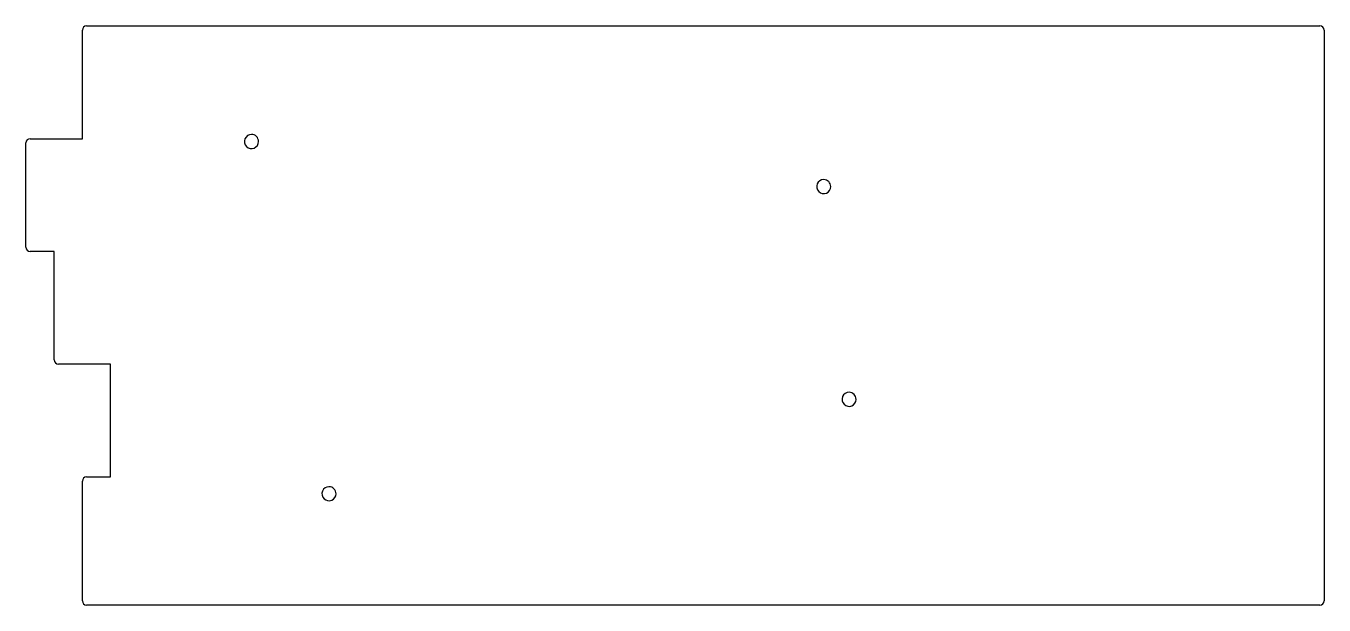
# Model space of a CAD drawing. Extents: x 2 to 624, y -278 to 0.
import ezdxf

# ---------------------------------------------------------------- set-up
doc = ezdxf.new("R2010")
doc.units = 0
doc.layers.get('0').update_dxf_attribs({"linetype": 'CONTINUOUS'})

msp = doc.modelspace()

# ---------------------------------------------------------------- linework, layer by layer
at = {"color": 7}
for points in [[(29.4552, -54.195667), (29.4552, -2.254867)], [(31.4784, -0.224467), (621.792, -0.224467)], [(623.8152, -2.254867), (623.8152, -275.480467)], [(4.4928, -54.195667), (29.4552, -54.195667)], [(2.4696, -106.143667), (2.4696, -56.226067)], [(15.9624, -108.174067), (4.4928, -108.174067)], [(15.9624, -160.114867), (15.9624, -108.174067)], [(42.948, -162.145267), (17.9856, -162.145267)], [(42.948, -216.116467), (42.948, -162.145267)], [(31.4784, -216.116467), (42.948, -216.116467)], [(29.4552, -275.480467), (29.4552, -218.139667)], [(621.792, -277.503667), (31.4784, -277.503667)]]:
    msp.add_lwpolyline(points, dxfattribs=at)
for points in [[(110.41632, -52.178702)], [(384.32232, -73.767398)], [(396.46656, -175.638758)], [(147.52224, -220.840358)]]:
    msp.add_lwpolyline(points, close=True, dxfattribs=at)
for points in [[(31.483008, -0.23099), (30.365226, -0.230998), (29.459088, -1.137142), (29.459088, -2.254925)], [(623.82168, -2.254925), (623.82168, -1.137142), (622.915542, -0.230998), (621.79776, -0.23099)], [(4.497163, -54.202651), (3.379381, -54.202651), (2.473237, -55.108789), (2.473229, -56.226571)], [(107.299863, -54.261052), (106.777751, -55.521542), (107.06635, -56.972427), (108.031087, -57.937164)], [(110.41632, -52.178702), (109.051976, -52.178702), (107.821975, -53.000563), (107.299863, -54.261052)], [(112.801553, -53.166698), (112.16895, -52.534095), (111.310956, -52.178702), (110.41632, -52.178702)], [(111.707199, -58.668388), (112.967688, -58.146277), (113.789549, -56.916275), (113.789549, -55.551931)], [(113.789549, -55.551931), (113.789549, -54.657295), (113.434156, -53.799301), (112.801553, -53.166698)], [(108.031087, -57.937164), (108.995824, -58.901901), (110.44671, -59.1905), (111.707199, -58.668388)], [(384.32232, -73.767398), (382.957976, -73.767398), (381.727975, -74.589259), (381.205863, -75.849748)], [(386.707553, -74.755394), (386.07495, -74.122791), (385.216956, -73.767398), (384.32232, -73.767398)], [(381.205863, -75.849748), (380.683751, -77.110238), (380.97235, -78.561123), (381.937087, -79.52586)], [(381.937087, -79.52586), (382.901824, -80.490597), (384.35271, -80.779196), (385.613199, -80.257084)], [(385.613199, -80.257084), (386.873688, -79.734973), (387.695549, -78.504971), (387.695549, -77.140627)], [(387.695549, -77.140627), (387.695549, -76.245991), (387.340156, -75.387997), (386.707553, -74.755394)], [(2.473229, -106.150147), (2.473237, -107.26793), (3.379381, -108.174067), (4.497163, -108.174067)], [(15.966144, -160.122067), (15.966152, -161.239844), (16.872287, -162.145979), (17.990064, -162.145987)], [(393.350103, -177.721108), (392.827991, -178.981598), (393.11659, -180.432483), (394.081327, -181.39722)], [(396.46656, -175.638758), (395.102216, -175.638758), (393.872215, -176.460619), (393.350103, -177.721108)], [(398.851793, -176.626754), (398.21919, -175.994151), (397.361196, -175.638758), (396.46656, -175.638758)], [(397.757439, -182.128444), (399.017928, -181.606333), (399.839789, -180.376331), (399.839789, -179.011987)], [(399.839789, -179.011987), (399.839789, -178.117351), (399.484396, -177.259357), (398.851793, -176.626754)], [(394.081327, -181.39722), (395.046064, -182.361957), (396.49695, -182.650556), (397.757439, -182.128444)], [(31.483008, -216.117907), (30.365231, -216.117915), (29.459096, -217.02405), (29.459088, -218.141827)], [(144.405783, -222.922708), (143.883671, -224.183198), (144.17227, -225.634083), (145.137007, -226.59882)], [(147.52224, -220.840358), (146.157896, -220.840358), (144.927895, -221.662219), (144.405783, -222.922708)], [(149.907473, -221.828354), (149.27487, -221.195751), (148.416876, -220.840358), (147.52224, -220.840358)], [(150.895469, -224.213587), (150.895469, -223.318951), (150.540076, -222.460957), (149.907473, -221.828354)], [(145.137007, -226.59882), (146.101744, -227.563557), (147.55263, -227.852156), (148.813119, -227.330044)], [(148.813119, -227.330044), (150.073608, -226.807933), (150.895469, -225.577931), (150.895469, -224.213587)], [(29.459088, -275.486227), (29.459096, -276.604004), (30.365231, -277.510139), (31.483008, -277.510147)], [(621.79776, -277.510147), (622.915537, -277.510139), (623.821672, -276.604004), (623.82168, -275.486227)]]:
    msp.add_open_spline(points, degree=3, dxfattribs=at)

doc.saveas('drawing.dxf')
